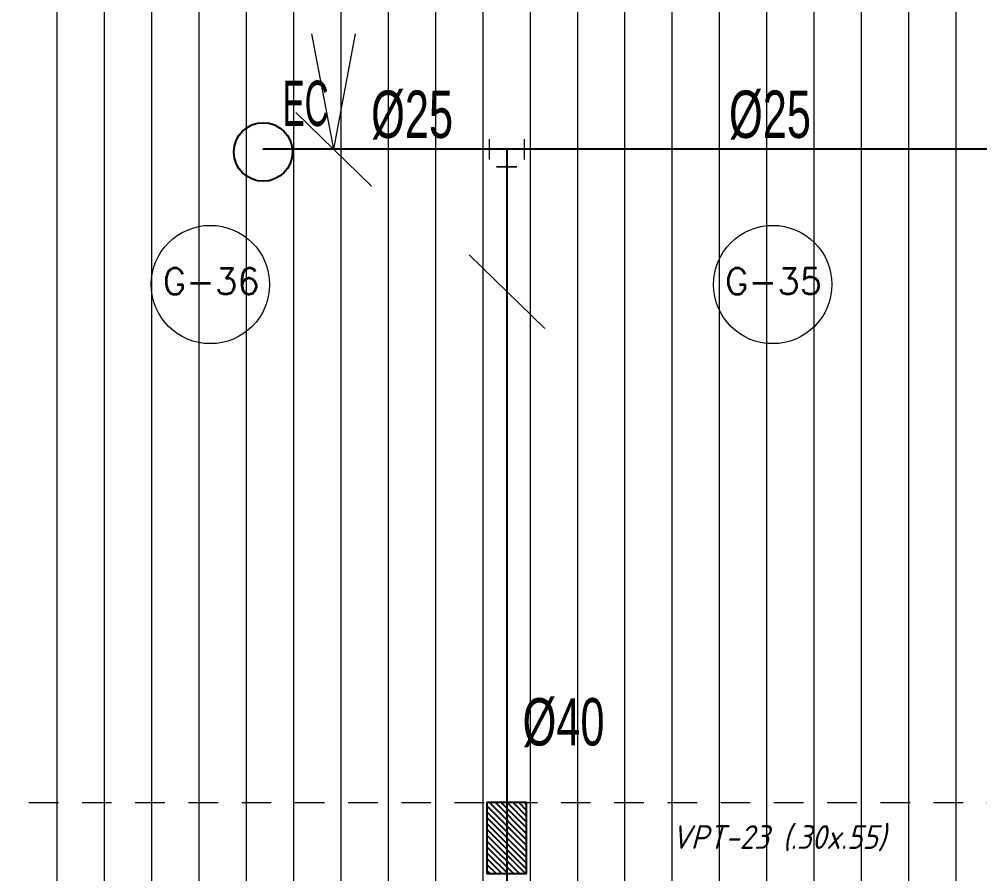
# Model space of a CAD drawing. Header units: millimetres. Extents: x 2085 to 2829, y 1347 to 1643.
# Drawn here: x 2135.419 to 2139.48, y 1454.088 to 1457.699 of the extents above; entities that cross this region are included whole.
import ezdxf
from ezdxf.enums import TextEntityAlignment as Align

# ---------------------------------------------------------------- set-up
doc = ezdxf.new("R2010")
doc.units = ezdxf.units.MM
for name, pattern in [('DASHED2', [0.375, 0.25, -0.125]), ('HIDDEN', [0.375, 0.25, -0.125]), ('HIDDEN2', [0.1875, 0.125, -0.0625])]:
    doc.linetypes.add(name, pattern=pattern)
doc.layers.get('0').update_dxf_attribs({"color": 251, "lineweight": 9})
for name, color, linetype, lineweight in [('000 SOS 911 - ACCESORIOS ACI', 3, 'Continuous', 20), ('000 SOS 911 ACCESORIOS', 3, 'Continuous', 20), ('000 SOS 911 ROCIADORES', 5, 'Continuous', 25), ('000 SOS 911 TEXTOS ACI', 7, 'Continuous', 9), ('000 SOS 911 TUB. ENTERRADA  ACI', 5, 'DASHED2', 25), ('000 SOS 911 TUBERIA ACI', 3, 'Continuous', 25), ('A-ESTRUCTURA-VIGAS', 251, 'HIDDEN2', 13), ('A-HATCH', 251, 'Continuous', 9), ('A-NUMERO ESTAC', 251, 'Continuous', 13), ('A-TEXTO-INDICACIONES', 251, 'Continuous', 13)]:
    doc.layers.add(name, color=color, linetype=linetype, lineweight=lineweight)
doc.layers.add('A_50_Vigas Chata', color=251, linetype='HIDDEN', lineweight=13, plot=False)
doc.styles.add('APPIA -TEXTOS-GENERALES', font='isocp.shx', dxfattribs={"oblique": 15})
doc.styles.add('PIPE', font='ARIALN.TTF', dxfattribs={"width": 0.8})
doc.styles.add('ROMANS', font='romans.shx', dxfattribs={"width": 0.8})

# ---------------------------------------------------------------- blocks, each defined once
blk = doc.blocks.new('002')
at = {"layer": '000 SOS 911 ROCIADORES'}
blk.add_circle((2884.506104445527, 1470.176833194866, 4.634801500000002e-09), 0.09524999999999999, dxfattribs=at)
at = {"layer": '000 SOS 911 ROCIADORES', "color": 5, "style": 'PIPE', "width": 0.6412731162854687}
blk.add_text('EC', height=0.1469262759924352, dxfattribs=at).set_placement((2884.569225549325, 1470.261506547405, 4.634801500000002e-09), (2884.719103270245, 1470.261506547405, 4.634801500000002e-09), align=Align.FIT)
blk = doc.blocks.new('003')
at = {"layer": '000 SOS 911 ROCIADORES', "xscale": 1.3, "yscale": 1.3, "zscale": 1.3}
blk.add_blockref('002', (-841.8386371544876, -416.7664252583314, -6.025241950000003e-09), dxfattribs=at)
blk = doc.blocks.new('007')
at = {"layer": '000 SOS 911 - ACCESORIOS ACI'}
for p, q in [((26830.92990924409, -4055.252466051674, -1.584734737499998e-08), (26830.83770673207, -4054.765165402389, -1.584734737499998e-08)), ((26830.92990924438, -4055.252466051674, -1.584734737499998e-08), (26831.02211175641, -4054.765165402389, -1.584734737499998e-08))]:
    blk.add_line(p, q, dxfattribs=at)
blk = doc.blocks.new('ACCS.ELBOW.90')
at = {"layer": '000 SOS 911 - ACCESORIOS ACI', "color": 100}
for p, q in [((0.09787771556368699, 0.1681608932317555), (-0.09787771556368699, 0.1681608932317555)), ((0.1678695639186447, -0.0978777155636905), (0.1678695639186465, 0.0978777155636852))]:
    blk.add_line(p, q, dxfattribs=at)
at = {"layer": '000 SOS 911 - ACCESORIOS ACI', "color": 9}
for p in [(0, 0.1681608932317555), (0.1678695639186465, -1.8e-15)]:
    blk.add_line(p, (0, 0), dxfattribs=at)
blk = doc.blocks.new('PASE EN VIGA')
at = {"layer": '000 SOS 911 TUB. ENTERRADA  ACI'}
h = blk.add_hatch(dxfattribs=at)
h.set_pattern_fill('ANSI31', color=6, scale=0.004599999999999937)
h.set_pattern_definition([(45, (0, 0), (-0.01032729453922938, 0.01032729453922938), [])])
h.paths.add_polyline_path([(2188.782510092918, 1180.570196771768), (2188.782510092918, 1180.710196771768), (2188.532510092918, 1180.710196771768), (2188.532510092918, 1180.570196771768)])
at = {"layer": '000 SOS 911 TUB. ENTERRADA  ACI', "color": 6, "linetype": 'ByBlock'}
blk.add_lwpolyline([(2188.532510092918, 1180.570196771768), (2188.782510092918, 1180.570196771768), (2188.782510092918, 1180.710196771768), (2188.532510092918, 1180.710196771768)], close=True, dxfattribs=at)
blk = doc.blocks.new('EST P2')
at = {"layer": 'A-ESTRUCTURA-VIGAS'}
blk.add_lwpolyline([(-18.27999961125897, 0.1499976431950927), (-25.23999954963801, 0.1499976431950927)], dxfattribs=at)
at = {"layer": 'A_50_Vigas Chata', "insert": (-21.76000371988152, 0.0002043837910150614), "char_height": 0.1, "attachment_point": 5, "style": 'APPIA -TEXTOS-GENERALES'}
blk.add_mtext('VPT-23 (.30x.55)', dxfattribs=at)
blk = doc.blocks.new('EJE')
at = {"linetype": 'Continuous'}
blk.add_circle((-4.656613e-10, -3.7252903e-09), 0.5, dxfattribs=at)
at = {"layer": 'A-TEXTO-INDICACIONES', "style": 'ROMANS'}
blk.add_attdef('EJE', text='', height=0.22, rotation=1.067217058e-07, dxfattribs=at).set_placement((0.0068061400004788, 0.02766973558132052), align=Align.MIDDLE_CENTER)

msp = doc.modelspace()

# ---------------------------------------------------------------- hatches: boundary and pattern name
at = {"layer": 'A-HATCH'}
h = msp.add_hatch(dxfattribs=at)
h.set_pattern_fill('_USER', color=256, scale=0.1999999999999992, angle=90, pattern_type=0)
h.set_pattern_definition([(90, (2156.780178894805, 1451.087448052962), (-0.1999999999999992, 1.224646799147348e-17), [])])
h.paths.add_polyline_path([(2125.410169595583, 1459.087504867364), (2125.410169595583, 1443.08750471649), (2156.530169349098, 1443.08750471649), (2156.530169349098, 1459.087504867364)])

# ---------------------------------------------------------------- linework, layer by layer
at = {"layer": '000 SOS 911 - ACCESORIOS ACI'}
for p, q in [((2136.909349879325, 1456.994155663679), (2136.589006915298, 1457.30505377395)), ((2137.641293454321, 1456.39263476646), (2137.320950490294, 1456.70353287673))]:
    msp.add_line(p, q, dxfattribs=at)
at = {"layer": '000 SOS 911 TUBERIA ACI'}
for points in [[(2140.0618714577, 1457.149604115351), (2136.44918027301, 1457.149604115351)], [(2137.480566873767, 1457.149603773316), (2137.480566873767, 1444.999603773875)]]:
    msp.add_lwpolyline(points, dxfattribs=at)

# ---------------------------------------------------------------- block references
msp.add_blockref('EST P2', (2160.390169088372, 1454.237506751802))
at = {"layer": '000 SOS 911 - ACCESORIOS ACI'}
for p, xscale, yscale, zscale, rotation in [((2137.480566883843, 1457.149604115352), 0.4394526855468786, 0.4394526855468786, 0.4394526855468786, 180.0025856784597), ((2137.480573553739, 1457.149604115352), -0.4394526855468786, 0.4394526855468777, 0.4394526855468777, 179.9974143215402)]:
    msp.add_blockref('ACCS.ELBOW.90', p, dxfattribs=dict(at, xscale=xscale, yscale=yscale, zscale=zscale, rotation=rotation))
at = {"layer": '000 SOS 911 ACCESORIOS'}
msp.add_blockref('007', (-24694.18073084707, 5512.402070770488, 1.584734737499995e-08), dxfattribs=at)
at = {"layer": '000 SOS 911 ROCIADORES'}
msp.add_blockref('003', (-771.5687349862201, -37.32554740812679), dxfattribs=at)
msp.add_blockref('003', (-771.5687349862201, -37.32554740812679), dxfattribs=at)
at = {"layer": '000 SOS 911 TUB. ENTERRADA  ACI', "xscale": 1.200647668218153, "yscale": 1.200647668218153, "zscale": 1.200647668218153, "rotation": 90}
msp.add_blockref('PASE EN VIGA', (3555.013468644983, -1173.568382994313), dxfattribs=at)
at = {"layer": 'A-NUMERO ESTAC', "xscale": 0.5, "yscale": 0.5, "zscale": 0.5}
for p, values in [((2136.227566471316, 1456.577850929361), {'EJE': 'G-36'}), ((2138.604629730158, 1456.577850929361), {'EJE': 'G-35'})]:
    msp.add_blockref('EJE', p, dxfattribs=at).add_auto_attribs(values)

# ---------------------------------------------------------------- texts
at = {"layer": '000 SOS 911 TEXTOS ACI', "char_height": 0.2, "attachment_point": 1, "style": 'PIPE'}
for s, insert in [('%%C25', (2136.907076699259, 1457.397390072239, 5.392937886468412e-05)), ('%%C25', (2138.41996605999, 1457.397389468775, 5.392937886468412e-05)), ('%%C40', (2137.547379256797, 1454.829650228162, 5.392937886468412e-05))]:
    msp.add_mtext_dynamic_manual_height_columns(s, width=0.5509952521812136, gutter_width=1.915236644519431, heights=[0.01236307456032318], dxfattribs=dict(at, insert=insert))

doc.saveas('drawing.dxf')
